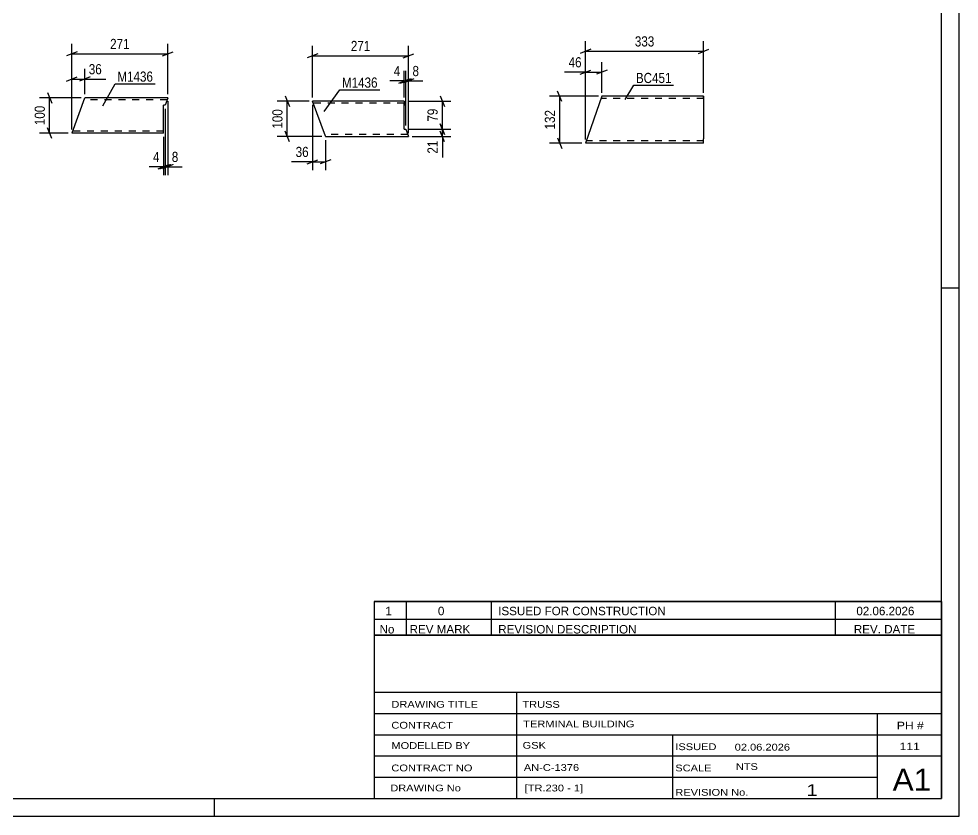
# Model space of a CAD drawing. Header units: millimetres. Extents: x 0 to 3655, y 0 to 1045.
# Drawn here: x 328.8 to 594, y 0 to 225 of the extents above; entities that cross this region are included whole.
import ezdxf

# ---------------------------------------------------------------- set-up
doc = ezdxf.new("R2010")
doc.units = ezdxf.units.MM
doc.linetypes.add('DXK_LINE_DOT2', pattern=[3.9198, 1.9599, -1.9599])
doc.styles.add('Arial Narrow', font='ARIALN.TTF', dxfattribs={"height": 0.2})

# ---------------------------------------------------------------- blocks, each defined once
blk = doc.blocks.new('Unknown-570387827-1134')
at = {"color": 5, "linetype": 'Continuous'}
for p, q in [((594, 0), (594, 420)), ((589, 5), (589, 415)), ((594, 149), (589, 149)), ((5, 5), (589, 5)), ((384, 0), (384, 5)), ((0, 0), (594, 0))]:
    blk.add_line(p, q, dxfattribs=at)
blk = doc.blocks.new('Part-570387827-4311 - 4295')
at = {"color": 2, "linetype": 'Continuous'}
for p, q in [((493.25, 203.09), (488.63, 189.89)), ((521.94, 203.09), (493.25, 203.09)), ((521.94, 203.09), (521.94, 203)), ((521.94, 203), (521.94, 202.74)), ((521.94, 202.74), (521.94, 201.89)), ((521.94, 201.89), (521.94, 191.09)), ((521.94, 189.89), (521.94, 191.09)), ((521.94, 189.89), (488.63, 189.89))]:
    blk.add_line(p, q, dxfattribs=at)
at = {"color": 7, "linetype": 'DXK_LINE_DOT2'}
for p, q in [((521.94, 202.49), (493.04, 202.49)), ((521.94, 202.74), (521.94, 203.09)), ((521.94, 202.35), (521.94, 201.89)), ((521.94, 190.49), (521.94, 191.09)), ((521.94, 190.49), (488.84, 190.49)), ((521.94, 190.54), (521.94, 190.49)), ((521.94, 189.89), (521.94, 189.98))]:
    blk.add_line(p, q, dxfattribs=at)
blk = doc.blocks.new('Part-570387827-1544 - 1528')
at = {"color": 2, "linetype": 'Continuous'}
for p, q in [((343.81, 192.79), (347.41, 202.7)), ((370.83, 202.7), (347.41, 202.7)), ((370.79, 202.61), (370.05, 200.55)), ((370.83, 202.7), (370.79, 202.61)), ((370.05, 200.55), (369.61, 200.55)), ((369.61, 192.7), (369.61, 200.55)), ((343.77, 192.7), (343.81, 192.79)), ((369.61, 192.7), (343.77, 192.7))]:
    blk.add_line(p, q, dxfattribs=at)
at = {"color": 7, "linetype": 'DXK_LINE_DOT2'}
for p, q in [((370.61, 202.1), (347.19, 202.1)), ((343.99, 193.3), (344.01, 193.34)), ((369.61, 193.3), (343.99, 193.3))]:
    blk.add_line(p, q, dxfattribs=at)
blk = doc.blocks.new('Part-570387827-1396 - 1380')
at = {"color": 2, "linetype": 'Continuous'}
for p, q in [((437.49, 201.72), (411.66, 201.72)), ((415.27, 191.81), (411.66, 201.72)), ((437.49, 201.72), (437.49, 201.63)), ((437.49, 201.63), (437.49, 200.52)), ((437.49, 193.86), (437.49, 200.52)), ((437.49, 193.86), (437.93, 193.86)), ((437.93, 193.86), (438.71, 191.72)), ((415.27, 191.81), (415.3, 191.72)), ((415.3, 191.72), (438.71, 191.72))]:
    blk.add_line(p, q, dxfattribs=at)
at = {"color": 7, "linetype": 'DXK_LINE_DOT2'}
for p, q in [((437.49, 201.12), (411.88, 201.12)), ((437.49, 200.52), (437.49, 201.37)), ((415.08, 192.32), (415.06, 192.36)), ((438.49, 192.32), (415.08, 192.32))]:
    blk.add_line(p, q, dxfattribs=at)
blk = doc.blocks.new('StraightDimension-570387827-4345 - 4295')
at = {"color": 7, "linetype": 'Continuous'}
for p, q in [((488.63, 190.89), (488.63, 212.76)), ((493.25, 204.09), (493.25, 212.76)), ((487.13, 209.31), (490.13, 210.51)), ((488.63, 209.91), (493.25, 209.91)), ((494.75, 210.51), (491.75, 209.31))]:
    blk.add_line(p, q, dxfattribs=at)
at = {"color": 0}
blk.add_wipeout([(488.1, 210.66), (488.1, 214.86), (483.25, 214.86), (483.25, 210.66)], dxfattribs=at)
at = {"color": 7, "linetype": 'Continuous'}
blk.add_line((488.63, 209.91), (482.72, 209.91), dxfattribs=at)
blk.add_line((488.63, 209.91), (482.72, 209.91), dxfattribs=at)
at = {"color": 3, "style": 'Arial Narrow'}
blk.add_text('46', height=2.863, dxfattribs=at).set_placement((483.85, 211.26))
blk = doc.blocks.new('StraightDimension-570387827-4313 - 4295')
at = {"color": 7, "linetype": 'Continuous'}
for p, q in [((488.63, 190.89), (488.63, 218.66)), ((521.94, 204.09), (521.94, 218.66)), ((490.13, 216.41), (487.13, 215.21)), ((488.63, 215.81), (521.94, 215.81)), ((520.44, 215.21), (523.44, 216.41))]:
    blk.add_line(p, q, dxfattribs=at)
at = {"color": 0}
blk.add_wipeout([(508.62, 216.56), (508.62, 220.76), (501.94, 220.76), (501.94, 216.56)], dxfattribs=at)
at = {"color": 3, "style": 'Arial Narrow'}
blk.add_text('333', height=2.863, dxfattribs=at).set_placement((502.54, 217.16))
blk = doc.blocks.new('StraightDimension-570387827-4327 - 4295')
at = {"color": 7, "linetype": 'Continuous'}
for p, q in [((481.96, 201.59), (480.76, 204.59)), ((492.25, 203.09), (478.51, 203.09)), ((481.36, 189.89), (481.36, 203.09)), ((480.76, 191.39), (481.96, 188.39)), ((487.63, 189.89), (478.51, 189.89))]:
    blk.add_line(p, q, dxfattribs=at)
at = {"color": 0}
blk.add_wipeout([(480.61, 199.83), (476.41, 199.83), (476.41, 193.15), (480.61, 193.15)], dxfattribs=at)
at = {"color": 3, "style": 'Arial Narrow'}
blk.add_text('132', height=2.863, rotation=90.0002, dxfattribs=at).set_placement((480.01, 193.75))
blk = doc.blocks.new('StraightDimension-570387827-10635 - 1528')
at = {"color": 7, "linetype": 'Continuous'}
for p, q in [((370.05, 199.55), (370.05, 180.82)), ((369.61, 191.7), (369.61, 180.82)), ((368.11, 182.62), (371.11, 183.82)), ((371.55, 183.82), (368.55, 182.62)), ((369.61, 183.22), (370.05, 183.22))]:
    blk.add_line(p, q, dxfattribs=at)
at = {"color": 0}
blk.add_wipeout([(369.09, 183.97), (369.09, 188.17), (366.06, 188.17), (366.06, 183.97)], dxfattribs=at)
at = {"color": 7, "linetype": 'Continuous'}
blk.add_line((369.61, 183.22), (365.53, 183.22), dxfattribs=at)
blk.add_line((369.61, 183.22), (365.53, 183.22), dxfattribs=at)
at = {"color": 3, "style": 'Arial Narrow'}
blk.add_text('4', height=2.86, dxfattribs=at).set_placement((366.66, 184.57))
blk = doc.blocks.new('StraightDimension-570387827-1546 - 1528')
at = {"color": 7, "linetype": 'Continuous'}
for p, q in [((343.77, 193.7), (343.77, 217.93)), ((370.83, 203.7), (370.83, 217.93)), ((345.27, 215.68), (342.27, 214.48)), ((343.77, 215.08), (370.83, 215.08)), ((369.33, 214.48), (372.33, 215.68))]:
    blk.add_line(p, q, dxfattribs=at)
at = {"color": 0}
blk.add_wipeout([(360.64, 215.83), (360.64, 220.03), (353.96, 220.03), (353.96, 215.83)], dxfattribs=at)
at = {"color": 3, "style": 'Arial Narrow'}
blk.add_text('271', height=2.863, dxfattribs=at).set_placement((354.56, 216.43))
blk = doc.blocks.new('StraightDimension-570387827-10634 - 1528')
at = {"color": 7, "linetype": 'Continuous'}
for p, q in [((370.83, 201.7), (370.83, 180.82)), ((370.05, 199.55), (370.05, 180.82)), ((368.55, 182.62), (371.55, 183.82)), ((372.33, 183.82), (369.33, 182.62)), ((370.05, 183.22), (370.83, 183.22))]:
    blk.add_line(p, q, dxfattribs=at)
at = {"color": 0}
blk.add_wipeout([(374.38, 183.97), (374.38, 188.17), (371.35, 188.17), (371.35, 183.97)], dxfattribs=at)
at = {"color": 7, "linetype": 'Continuous'}
blk.add_line((370.83, 183.22), (374.9, 183.22), dxfattribs=at)
blk.add_line((370.83, 183.22), (374.9, 183.22), dxfattribs=at)
at = {"color": 3, "style": 'Arial Narrow'}
blk.add_text('8', height=2.86, dxfattribs=at).set_placement((371.95, 184.57))
blk = doc.blocks.new('StraightDimension-570387827-1587 - 1528')
at = {"color": 7, "linetype": 'Continuous'}
for p, q in [((343.77, 193.7), (343.77, 210.81)), ((347.41, 203.7), (347.41, 210.81)), ((342.27, 207.36), (345.27, 208.56)), ((343.77, 207.96), (347.41, 207.96)), ((348.91, 208.56), (345.91, 207.36))]:
    blk.add_line(p, q, dxfattribs=at)
at = {"color": 0}
blk.add_wipeout([(352.79, 208.71), (352.79, 212.91), (347.94, 212.91), (347.94, 208.71)], dxfattribs=at)
at = {"color": 7, "linetype": 'Continuous'}
blk.add_line((347.41, 207.96), (353.32, 207.96), dxfattribs=at)
blk.add_line((347.41, 207.96), (353.32, 207.96), dxfattribs=at)
at = {"color": 3, "style": 'Arial Narrow'}
blk.add_text('36', height=2.863, dxfattribs=at).set_placement((348.54, 209.31))
blk = doc.blocks.new('StraightDimension-570387827-1605 - 1528')
at = {"color": 7, "linetype": 'Continuous'}
for p, q in [((346.41, 202.7), (334.64, 202.7)), ((336.89, 204.2), (338.09, 201.2)), ((337.49, 192.7), (337.49, 202.7)), ((338.09, 191.2), (336.89, 194.2)), ((342.77, 192.7), (334.64, 192.7))]:
    blk.add_line(p, q, dxfattribs=at)
at = {"color": 0}
blk.add_wipeout([(336.74, 201.04), (332.54, 201.04), (332.54, 194.36), (336.74, 194.36)], dxfattribs=at)
at = {"color": 3, "style": 'Arial Narrow'}
blk.add_text('100', height=2.863, rotation=90.0002, dxfattribs=at).set_placement((336.14, 194.96))
blk = doc.blocks.new('StraightDimension-570387827-10664 - 1380')
at = {"color": 7, "linetype": 'Continuous'}
for p, q in [((437.93, 194.86), (437.93, 210.3)), ((438.71, 192.72), (438.71, 210.3)), ((436.43, 206.85), (439.43, 208.05)), ((440.21, 208.05), (437.21, 206.85)), ((437.93, 207.45), (438.71, 207.45))]:
    blk.add_line(p, q, dxfattribs=at)
at = {"color": 0}
blk.add_wipeout([(442.26, 208.2), (442.26, 212.4), (439.23, 212.4), (439.23, 208.2)], dxfattribs=at)
at = {"color": 7, "linetype": 'Continuous'}
blk.add_line((438.71, 207.45), (442.79, 207.45), dxfattribs=at)
blk.add_line((438.71, 207.45), (442.79, 207.45), dxfattribs=at)
at = {"color": 3, "style": 'Arial Narrow'}
blk.add_text('8', height=2.86, dxfattribs=at).set_placement((439.83, 208.8))
blk = doc.blocks.new('StraightDimension-570387827-1460 - 1380')
at = {"color": 7, "linetype": 'Continuous'}
for p, q in [((411.66, 200.72), (411.66, 182.22)), ((415.3, 190.72), (415.3, 182.22)), ((410.16, 184.02), (413.16, 185.22)), ((411.66, 184.62), (415.3, 184.62)), ((416.8, 185.22), (413.8, 184.02))]:
    blk.add_line(p, q, dxfattribs=at)
at = {"color": 0}
blk.add_wipeout([(411.13, 185.37), (411.13, 189.57), (406.28, 189.57), (406.28, 185.37)], dxfattribs=at)
at = {"color": 7, "linetype": 'Continuous'}
blk.add_line((411.66, 184.62), (405.75, 184.62), dxfattribs=at)
blk.add_line((411.66, 184.62), (405.75, 184.62), dxfattribs=at)
at = {"color": 3, "style": 'Arial Narrow'}
blk.add_text('36', height=2.863, dxfattribs=at).set_placement((406.88, 185.97))
blk = doc.blocks.new('StraightDimension-570387827-1438 - 1380')
at = {"color": 7, "linetype": 'Continuous'}
for p, q in [((410.66, 201.72), (401.66, 201.72)), ((403.91, 203.22), (405.11, 200.22)), ((404.51, 191.72), (404.51, 201.72)), ((414.3, 191.72), (401.66, 191.72)), ((405.11, 190.22), (403.91, 193.22))]:
    blk.add_line(p, q, dxfattribs=at)
at = {"color": 0}
blk.add_wipeout([(403.76, 200.06), (399.56, 200.06), (399.56, 193.38), (403.76, 193.38)], dxfattribs=at)
at = {"color": 3, "style": 'Arial Narrow'}
blk.add_text('100', height=2.863, rotation=90.0002, dxfattribs=at).set_placement((403.16, 193.98))
blk = doc.blocks.new('StraightDimension-570387827-10694 - 1380')
at = {"color": 7, "linetype": 'Continuous'}
for p, q in [((438.49, 201.72), (450.67, 201.72)), ((447.67, 203.22), (448.87, 200.22)), ((448.27, 193.86), (448.27, 201.72)), ((438.93, 193.86), (450.67, 193.86)), ((448.87, 192.36), (447.67, 195.36))]:
    blk.add_line(p, q, dxfattribs=at)
at = {"color": 0}
blk.add_wipeout([(447.52, 200.22), (443.32, 200.22), (443.32, 195.36), (447.52, 195.36)], dxfattribs=at)
at = {"color": 3, "style": 'Arial Narrow'}
blk.add_text('79', height=2.863, rotation=90.0002, dxfattribs=at).set_placement((446.92, 195.96))
blk = doc.blocks.new('StraightDimension-570387827-1514 - 1380')
at = {"color": 7, "linetype": 'Continuous'}
for p, q in [((413.16, 215.11), (410.16, 213.91)), ((411.66, 202.72), (411.66, 217.36)), ((437.21, 213.91), (440.21, 215.11)), ((438.71, 192.72), (438.71, 217.36)), ((411.66, 214.51), (438.71, 214.51))]:
    blk.add_line(p, q, dxfattribs=at)
at = {"color": 0}
blk.add_wipeout([(428.53, 215.26), (428.53, 219.46), (421.84, 219.46), (421.84, 215.26)], dxfattribs=at)
at = {"color": 3, "style": 'Arial Narrow'}
blk.add_text('271', height=2.863, dxfattribs=at).set_placement((422.44, 215.86))
blk = doc.blocks.new('StraightDimension-570387827-10665 - 1380')
at = {"color": 7, "linetype": 'Continuous'}
for p, q in [((437.49, 202.72), (437.49, 210.3)), ((437.93, 194.86), (437.93, 210.3)), ((435.99, 206.85), (438.99, 208.05)), ((439.43, 208.05), (436.43, 206.85)), ((437.49, 207.45), (437.93, 207.45))]:
    blk.add_line(p, q, dxfattribs=at)
at = {"color": 0}
blk.add_wipeout([(436.97, 208.2), (436.97, 212.4), (433.94, 212.4), (433.94, 208.2)], dxfattribs=at)
at = {"color": 7, "linetype": 'Continuous'}
blk.add_line((437.49, 207.45), (433.41, 207.45), dxfattribs=at)
blk.add_line((437.49, 207.45), (433.41, 207.45), dxfattribs=at)
at = {"color": 3, "style": 'Arial Narrow'}
blk.add_text('4', height=2.86, dxfattribs=at).set_placement((434.54, 208.8))
blk = doc.blocks.new('StraightDimension-570387827-10695 - 1380')
at = {"color": 7, "linetype": 'Continuous'}
for p, q in [((438.93, 193.86), (450.67, 193.86)), ((447.67, 195.36), (448.87, 192.36)), ((448.27, 191.72), (448.27, 193.86)), ((439.71, 191.72), (450.67, 191.72)), ((448.87, 190.22), (447.67, 193.22))]:
    blk.add_line(p, q, dxfattribs=at)
at = {"color": 0}
blk.add_wipeout([(447.52, 191.19), (443.32, 191.19), (443.32, 186.34), (447.52, 186.34)], dxfattribs=at)
at = {"color": 7, "linetype": 'Continuous'}
blk.add_line((448.27, 191.72), (448.27, 185.81), dxfattribs=at)
blk.add_line((448.27, 191.72), (448.27, 185.81), dxfattribs=at)
at = {"color": 3, "style": 'Arial Narrow'}
blk.add_text('21', height=2.863, rotation=90.0002, dxfattribs=at).set_placement((446.92, 186.94))
blk = doc.blocks.new('Unknown-570387827-10877')
at = {"color": 7, "linetype": 'Continuous'}
for p, q in [((429, 51.05), (429, 5)), ((429, 51.05), (589, 51.05)), ((589, 51), (589, 5)), ((429, 35), (589, 35)), ((469.14, 35), (469.14, 5)), ((429, 29), (589, 29)), ((571, 5.05), (571, 29.05)), ((429, 23), (589, 23)), ((513.14, 23), (513.14, 5)), ((429, 17), (589, 17)), ((429, 11), (571, 11)), ((429, 5), (589, 5))]:
    blk.add_line(p, q, dxfattribs=at)
at = {"color": 7, "style": 'Arial Narrow'}
for s, height, width, p in [('DRAWING TITLE', 1.9089, 1.425378, (433.88, 30.61)), ('TRUSS', 1.909, 1.425378, (470.81, 30.59)), ('CONTRACT', 1.909, 1.425378, (433.88, 24.71)), ('TERMINAL BUILDING', 1.9089, 1.425378, (471.06, 25.07)), ('MODELLED BY', 1.9089, 1.425378, (433.88, 18.98)), ('GSK', 1.909, 1.425378, (470.88, 19.04)), ('ISSUED', 1.909, 1.425378, (513.94, 18.64)), ('02.06.2026', 1.909, 1.425378, (530.69, 18.52)), ('CONTRACT NO', 1.9089, 1.425378, (433.88, 12.66)), ('AN-C-1376', 1.909, 1.425378, (471.23, 12.78)), ('SCALE', 1.909, 1.425378, (513.94, 12.65)), ('A1', 6.204, 1.25, (575.24, 7.2)), ('DRAWING No', 1.909, 1.425378, (433.56, 7)), ('[TR.230 - 1]', 1.9089, 1.425378, (471.46, 6.99)), ('1', 3.34, 1.5, (550.91, 5.68)), ('REVISION No.', 1.9089, 1.425378, (513.94, 5.77))]:
    blk.add_text(s, height=height, dxfattribs=dict(at, width=width)).set_placement(p)
at = {"color": 7, "linetype": 'Continuous', "style": 'Arial Narrow'}
for s, height, width, p in [('PH #', 2.1, 1.42538, (576.4, 24.55)), ('111', 2.1, 1.42538, (577.19, 18.65)), ('NTS', 1.909, 1.425378, (531, 13.05))]:
    blk.add_text(s, height=height, dxfattribs=dict(at, width=width)).set_placement(p)
blk = doc.blocks.new('Unknown-570387827-10878')
at = {"color": 7, "linetype": 'Continuous'}
for p, q in [((429, 60.55), (589, 60.55)), ((589, 60.55), (429, 60.55)), ((429, 60.55), (429, 55.55)), ((438, 60.55), (438, 55.55)), ((462, 60.55), (462, 55.55)), ((559, 60.55), (559, 55.55)), ((589, 60.55), (589, 55.55)), ((429, 55.55), (589, 55.55)), ((429, 55.55), (429, 51.05)), ((429, 55.55), (589, 55.55)), ((438, 55.55), (438, 51.05)), ((462, 55.55), (462, 51.05)), ((559, 55.55), (559, 51.05)), ((589, 55.55), (589, 51.05)), ((589, 51.05), (429, 51.05))]:
    blk.add_line(p, q, dxfattribs=at)
at = {"color": 7, "linetype": 'Continuous', "style": 'Arial Narrow'}
for s, height, width, p in [('1', 2.39, 1.196471, (432.16, 56.7)), ('0', 2.39, 1.196471, (447, 56.7)), ('ISSUED FOR CONSTRUCTION', 2.3861, 1.196471, (464, 56.7)), ('02.06.2026', 2.386, 1.196471, (565, 56.7)), ('No', 2.386, 1.2, (430.54, 51.55)), ('REV MARK', 2.386, 1.2, (439, 51.55)), ('REVISION DESCRIPTION', 2.3861, 1.2, (464, 51.55)), ('REV. DATE', 2.386, 1.2, (564.28, 51.55))]:
    blk.add_text(s, height=height, dxfattribs=dict(at, width=width)).set_placement(p)
blk = doc.blocks.new('Mark-570387827-4307 - 4295')
at = {"color": 0}
blk.add_wipeout([(512.87, 206.84), (512.87, 209.84), (502.83, 209.84), (502.83, 206.84)], dxfattribs=at)
blk.add_wipeout([(512.87, 206.84), (512.87, 209.84), (502.83, 209.84), (502.83, 206.84)], dxfattribs=at)
at = {"color": 30, "linetype": 'Continuous'}
for p, q in [((499.79, 202.22), (502.23, 206.24)), ((502.23, 206.24), (513.47, 206.24))]:
    blk.add_line(p, q, dxfattribs=at)
at = {"color": 3, "style": 'Arial Narrow'}
blk.add_text('BC451', height=2.863, dxfattribs=at).set_placement((502.83, 206.84))
blk = doc.blocks.new('Mark-570387827-1540 - 1528')
at = {"color": 0}
blk.add_wipeout([(366.65, 207.22), (366.65, 210.22), (356.6, 210.22), (356.6, 207.22)], dxfattribs=at)
blk.add_wipeout([(366.65, 207.22), (366.65, 210.22), (356.6, 210.22), (356.6, 207.22)], dxfattribs=at)
at = {"color": 30, "linetype": 'Continuous'}
for p, q in [((352.46, 200.44), (356, 206.62)), ((356, 206.62), (367.25, 206.62))]:
    blk.add_line(p, q, dxfattribs=at)
at = {"color": 3, "style": 'Arial Narrow'}
blk.add_text('M1436', height=2.863, dxfattribs=at).set_placement((356.6, 207.22))
blk = doc.blocks.new('Mark-570387827-1392 - 1380')
at = {"color": 0}
blk.add_wipeout([(429.98, 205.53), (429.98, 208.53), (419.93, 208.53), (419.93, 205.53)], dxfattribs=at)
blk.add_wipeout([(429.98, 205.53), (429.98, 208.53), (419.93, 208.53), (419.93, 205.53)], dxfattribs=at)
at = {"color": 30, "linetype": 'Continuous'}
for p, q in [((414.89, 198.84), (419.33, 204.93)), ((419.33, 204.93), (430.58, 204.93))]:
    blk.add_line(p, q, dxfattribs=at)
at = {"color": 3, "style": 'Arial Narrow'}
blk.add_text('M1436', height=2.863, dxfattribs=at).set_placement((419.93, 205.53))

msp = doc.modelspace()

# ---------------------------------------------------------------- block references
for name in ['Unknown-570387827-1134', 'Part-570387827-1544 - 1528', 'Part-570387827-1396 - 1380', 'Part-570387827-4311 - 4295', 'Unknown-570387827-10878', 'Unknown-570387827-10877']:
    msp.add_blockref(name, (0, 0))

# ---------------------------------------------------------------- next in the draw order: block references
for name in ['StraightDimension-570387827-4345 - 4295', 'StraightDimension-570387827-10664 - 1380', 'StraightDimension-570387827-10635 - 1528', 'StraightDimension-570387827-1460 - 1380']:
    msp.add_blockref(name, (0, 0))

# ---------------------------------------------------------------- next in the draw order: block references
for name in ['StraightDimension-570387827-4313 - 4295', 'StraightDimension-570387827-1546 - 1528', 'StraightDimension-570387827-1438 - 1380', 'StraightDimension-570387827-10694 - 1380']:
    msp.add_blockref(name, (0, 0))

# ---------------------------------------------------------------- next in the draw order: block references
for name in ['StraightDimension-570387827-1514 - 1380', 'StraightDimension-570387827-1587 - 1528', 'Mark-570387827-4307 - 4295', 'StraightDimension-570387827-4327 - 4295', 'StraightDimension-570387827-10634 - 1528']:
    msp.add_blockref(name, (0, 0))

# ---------------------------------------------------------------- next in the draw order: block references
for name in ['StraightDimension-570387827-10665 - 1380', 'Mark-570387827-1540 - 1528', 'Mark-570387827-1392 - 1380', 'StraightDimension-570387827-1605 - 1528']:
    msp.add_blockref(name, (0, 0))

# ---------------------------------------------------------------- next in the draw order: block references
msp.add_blockref('StraightDimension-570387827-10695 - 1380', (0, 0))

doc.saveas('drawing.dxf')
